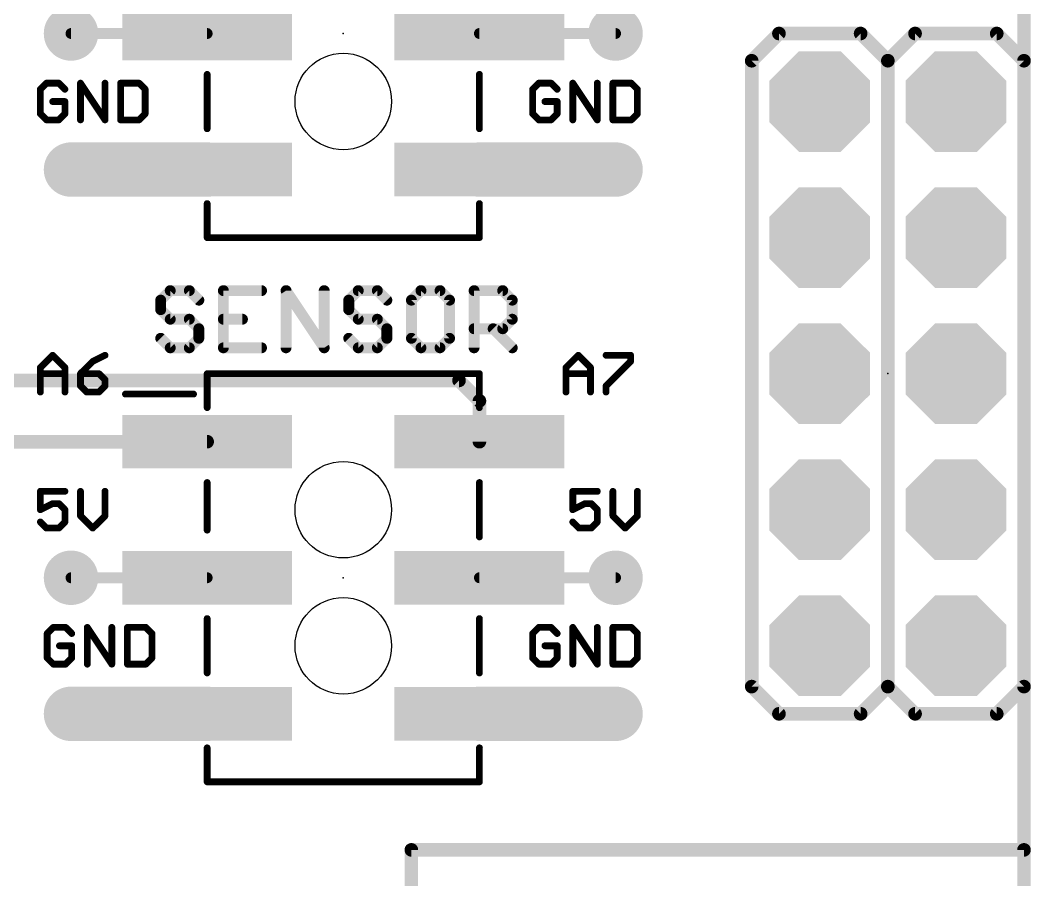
# Model space of a CAD drawing. Extents: x -27 to 95, y -17 to 50.
# Drawn here: x 75.25 to 94.11, y 24.84 to 40.89 of the extents above; entities that cross this region are included whole.
import ezdxf

# ---------------------------------------------------------------- set-up
doc = ezdxf.new("R2010")
doc.units = 0
for name, color, linetype in [('1', 12, 'CONTINUOUS'), ('16', 132, 'CONTINUOUS'), ('17', 110, 'CONTINUOUS'), ('18', 110, 'CONTINUOUS'), ('20', 53, 'CONTINUOUS'), ('21', 41, 'CONTINUOUS'), ('23', 53, 'CONTINUOUS'), ('51', 53, 'CONTINUOUS')]:
    doc.layers.add(name, color=color, linetype=linetype)

# ---------------------------------------------------------------- blocks, each defined once
blk = doc.blocks.new('RECT')
blk.add_solid([(-0.5, -0.5), (0.5, -0.5), (-0.5, 0.5), (0.5, 0.5)])
blk = doc.blocks.new('OCTAGONP')
at = {"const_width": 0.5}
blk.add_lwpolyline([(-0.25, -0.1036), (-0.25, 0.1036), (-0.1036, 0.25), (0.1036, 0.25), (0.25, 0.1036), (0.25, -0.1036), (0.1036, -0.25), (-0.1036, -0.25), (-0.25, -0.1036), (-0.25, 0.1036)], dxfattribs=at)
blk = doc.blocks.new('ROUNDV')
at = {"const_width": 0.5}
blk.add_lwpolyline([(0, -0.25, 1), (0, 0.25, 1), (0, -0.25)], format="xyb", dxfattribs=at)

msp = doc.modelspace()

# ---------------------------------------------------------------- linework, layer by layer
at = {"layer": '1'}
for points, const_width in [([(93.98, 46.99), (93.98, 2.54)], 0.254), ([(78.74, 40.64), (76.2, 40.64)], 0.2032), ([(83.82, 40.64), (86.36, 40.64)], 0.2032), ([(78.74, 38.1), (76.2, 38.1)], 1.016), ([(83.82, 38.1), (86.36, 38.1)], 1.016), ([(74.422, 34.163), (83.439, 34.163)], 0.254), ([(83.439, 34.163), (83.82, 33.782)], 0.254), ([(83.82, 33.782), (83.82, 33.02)], 0.254), ([(74.422, 33.02), (78.74, 33.02)], 0.254), ([(78.74, 30.48), (76.2, 30.48)], 0.2032), ([(83.82, 30.48), (86.36, 30.48)], 0.2032), ([(78.74, 27.94), (76.2, 27.94)], 1.016), ([(83.82, 27.94), (86.36, 27.94)], 1.016), ([(93.98, 25.4), (82.55, 25.4)], 0.254), ([(82.55, 25.4), (82.55, 8.89)], 0.254), ([(93.98, 8.89), (93.98, 25.4)], 0.254)]:
    msp.add_lwpolyline(points, dxfattribs=dict(at, const_width=const_width))
for points, const_width in [([(76.2, 40.6908, 1), (76.2, 40.5892)], 0.1016), ([(78.74, 40.5892, 1), (78.74, 40.6908)], 0.1016), ([(83.82, 40.6908, 1), (83.82, 40.5892)], 0.1016), ([(86.36, 40.5892, 1), (86.36, 40.6908)], 0.1016), ([(76.2, 38.354, 1), (76.2, 37.846)], 0.508), ([(78.74, 37.846, 1), (78.74, 38.354)], 0.508), ([(83.82, 38.354, 1), (83.82, 37.846)], 0.508), ([(86.36, 37.846, 1), (86.36, 38.354)], 0.508), ([(83.4839, 34.2079, 1), (83.3941, 34.1181)], 0.127), ([(83.439, 34.0995, 1), (83.439, 34.2265)], 0.127), ([(83.8835, 33.782, 1), (83.7565, 33.782)], 0.127), ([(83.7751, 33.7371, 1), (83.8649, 33.8269)], 0.127), ([(78.74, 32.9565, 1), (78.74, 33.0835)], 0.127), ([(83.7565, 33.02, 1), (83.8835, 33.02)], 0.127), ([(76.2, 30.5308, 1), (76.2, 30.4292)], 0.1016), ([(78.74, 30.4292, 1), (78.74, 30.5308)], 0.1016), ([(83.82, 30.5308, 1), (83.82, 30.4292)], 0.1016), ([(86.36, 30.4292, 1), (86.36, 30.5308)], 0.1016), ([(76.2, 28.194, 1), (76.2, 27.686)], 0.508), ([(78.74, 27.686, 1), (78.74, 28.194)], 0.508), ([(83.82, 28.194, 1), (83.82, 27.686)], 0.508), ([(86.36, 27.686, 1), (86.36, 28.194)], 0.508), ([(82.55, 25.4635, 1), (82.55, 25.3365)], 0.127), ([(82.6135, 25.4, 1), (82.4865, 25.4)], 0.127), ([(94.0435, 25.4, 1), (93.9165, 25.4)], 0.127), ([(93.98, 25.3365, 1), (93.98, 25.4635)], 0.127)]:
    msp.add_lwpolyline(points, format="xyb", dxfattribs=dict(at, const_width=const_width))
at = {"layer": '16', "const_width": 0.254}
msp.add_lwpolyline([(93.98, 46.99), (93.98, 2.54)], dxfattribs=at)
at = {"layer": '20', "const_width": 0.254}
msp.add_lwpolyline([(93.98, 2.54), (93.98, 46.99)], dxfattribs=at)
at = {"layer": '20'}
for centre in [(81.28, 39.37), (81.28, 31.75), (81.28, 29.21)]:
    msp.add_circle(centre, 0.9, dxfattribs=at)
at = {"layer": '21'}
for points, const_width in [([(89.408, 40.64), (88.9, 40.132)], 0.254), ([(90.932, 40.64), (89.408, 40.64)], 0.254), ([(91.44, 40.132), (90.932, 40.64)], 0.254), ([(91.44, 40.132), (91.948, 40.64)], 0.254), ([(91.948, 40.64), (93.472, 40.64)], 0.254), ([(93.472, 40.64), (93.98, 40.132)], 0.254), ([(88.9, 40.132), (88.9, 28.448)], 0.254), ([(91.44, 28.448), (91.44, 40.132)], 0.254), ([(93.98, 40.132), (93.98, 28.448)], 0.254), ([(78.74, 39.878), (78.74, 38.862)], 0.127), ([(83.82, 39.878), (83.82, 38.862)], 0.127), ([(75.7429, 39.7135), (75.6285, 39.5991)], 0.127), ([(75.6285, 39.5991), (75.6285, 39.1415)], 0.127), ([(75.9717, 39.7135), (75.7429, 39.7135)], 0.127), ([(76.0861, 39.5991), (75.9717, 39.7135)], 0.127), ([(76.3769, 39.0271), (76.3769, 39.7135)], 0.127), ([(76.3769, 39.7135), (76.8345, 39.0271)], 0.127), ([(76.8345, 39.0271), (76.8345, 39.7135)], 0.127), ([(77.1253, 39.7135), (77.1253, 39.0271)], 0.127), ([(77.4685, 39.7135), (77.1253, 39.7135)], 0.127), ([(77.5829, 39.5991), (77.4685, 39.7135)], 0.127), ([(77.5829, 39.1415), (77.5829, 39.5991)], 0.127), ([(84.9276, 39.7135), (84.8133, 39.5991)], 0.127), ([(84.8133, 39.5991), (84.8133, 39.1415)], 0.127), ([(85.1564, 39.7135), (84.9276, 39.7135)], 0.127), ([(85.2708, 39.5991), (85.1564, 39.7135)], 0.127), ([(85.5617, 39.0271), (85.5617, 39.7135)], 0.127), ([(85.5617, 39.7135), (86.0193, 39.0271)], 0.127), ([(86.0193, 39.0271), (86.0193, 39.7135)], 0.127), ([(86.3101, 39.7135), (86.3101, 39.0271)], 0.127), ([(86.6533, 39.7135), (86.3101, 39.7135)], 0.127), ([(86.7677, 39.5991), (86.6533, 39.7135)], 0.127), ([(86.7677, 39.1415), (86.7677, 39.5991)], 0.127), ([(76.0861, 39.3703), (75.8573, 39.3703)], 0.127), ([(76.0861, 39.1415), (76.0861, 39.3703)], 0.127), ([(85.2708, 39.3703), (85.042, 39.3703)], 0.127), ([(85.2708, 39.1415), (85.2708, 39.3703)], 0.127), ([(75.6285, 39.1415), (75.7429, 39.0271)], 0.127), ([(75.7429, 39.0271), (75.9717, 39.0271)], 0.127), ([(75.9717, 39.0271), (76.0861, 39.1415)], 0.127), ([(77.1253, 39.0271), (77.4685, 39.0271)], 0.127), ([(77.4685, 39.0271), (77.5829, 39.1415)], 0.127), ([(84.8133, 39.1415), (84.9276, 39.0271)], 0.127), ([(84.9276, 39.0271), (85.1564, 39.0271)], 0.127), ([(85.1564, 39.0271), (85.2708, 39.1415)], 0.127), ([(86.3101, 39.0271), (86.6533, 39.0271)], 0.127), ([(86.6533, 39.0271), (86.7677, 39.1415)], 0.127), ([(78.74, 36.83), (78.74, 37.465)], 0.127), ([(83.82, 37.465), (83.82, 36.83)], 0.127), ([(83.82, 36.83), (78.74, 36.83)], 0.127), ([(78.0514, 35.8403), (77.8734, 35.6624)], 0.2032), ([(78.4073, 35.8403), (78.0514, 35.8403)], 0.2032), ([(78.5852, 35.6624), (78.4073, 35.8403)], 0.2032), ([(79.7546, 35.8403), (79.0428, 35.8403)], 0.2032), ([(79.0428, 35.8403), (79.0428, 34.7726)], 0.2032), ([(80.2122, 34.7726), (80.2122, 35.8403)], 0.2032), ([(80.2122, 35.8403), (80.924, 34.7726)], 0.2032), ([(80.924, 34.7726), (80.924, 35.8403)], 0.2032), ([(81.5595, 35.8403), (81.3816, 35.6624)], 0.2032), ([(81.9155, 35.8403), (81.5595, 35.8403)], 0.2032), ([(82.0934, 35.6624), (81.9155, 35.8403)], 0.2032), ([(82.7289, 35.8403), (82.551, 35.6624)], 0.2032), ([(83.0848, 35.8403), (82.7289, 35.8403)], 0.2032), ([(83.2628, 35.6624), (83.0848, 35.8403)], 0.2032), ([(83.7204, 34.7726), (83.7204, 35.8403)], 0.2032), ([(83.7204, 35.8403), (84.2542, 35.8403)], 0.2032), ([(84.2542, 35.8403), (84.4322, 35.6624)], 0.2032), ([(77.8734, 35.6624), (77.8734, 35.4844)], 0.2032), ([(81.3816, 35.6624), (81.3816, 35.4844)], 0.2032), ([(82.551, 35.6624), (82.551, 34.9505)], 0.2032), ([(83.2628, 34.9505), (83.2628, 35.6624)], 0.2032), ([(84.4322, 35.6624), (84.4322, 35.3065)], 0.2032), ([(77.8734, 35.4844), (78.0514, 35.3065)], 0.2032), ([(81.3816, 35.4844), (81.5595, 35.3065)], 0.2032), ([(78.0514, 35.3065), (78.4073, 35.3065)], 0.2032), ([(78.4073, 35.3065), (78.5852, 35.1285)], 0.2032), ([(79.0428, 35.3065), (79.3987, 35.3065)], 0.2032), ([(81.5595, 35.3065), (81.9155, 35.3065)], 0.2032), ([(81.9155, 35.3065), (82.0934, 35.1285)], 0.2032), ([(84.4322, 35.3065), (84.2542, 35.1285)], 0.2032), ([(78.5852, 35.1285), (78.5852, 34.9505)], 0.2032), ([(82.0934, 35.1285), (82.0934, 34.9505)], 0.2032), ([(84.2542, 35.1285), (83.7204, 35.1285)], 0.2032), ([(84.0763, 35.1285), (84.4322, 34.7726)], 0.2032), ([(78.0514, 34.7726), (77.8734, 34.9505)], 0.2032), ([(78.5852, 34.9505), (78.4073, 34.7726)], 0.2032), ([(81.5595, 34.7726), (81.3816, 34.9505)], 0.2032), ([(82.0934, 34.9505), (81.9155, 34.7726)], 0.2032), ([(82.551, 34.9505), (82.7289, 34.7726)], 0.2032), ([(83.0848, 34.7726), (83.2628, 34.9505)], 0.2032), ([(75.6285, 34.4047), (75.8573, 34.6335)], 0.127), ([(75.8573, 34.6335), (76.0861, 34.4047)], 0.127), ([(76.8345, 34.6335), (76.6057, 34.5191)], 0.127), ([(78.4073, 34.7726), (78.0514, 34.7726)], 0.2032), ([(79.0428, 34.7726), (79.7546, 34.7726)], 0.2032), ([(81.9155, 34.7726), (81.5595, 34.7726)], 0.2032), ([(82.7289, 34.7726), (83.0848, 34.7726)], 0.2032), ([(85.4347, 34.4047), (85.6635, 34.6335)], 0.127), ([(85.6635, 34.6335), (85.8923, 34.4047)], 0.127), ([(86.1831, 34.6335), (86.6407, 34.6335)], 0.127), ([(86.6407, 34.6335), (86.6407, 34.5191)], 0.127), ([(76.6057, 34.5191), (76.3769, 34.2903)], 0.127), ([(86.6407, 34.5191), (86.1831, 34.0615)], 0.127), ([(75.6285, 33.9471), (75.6285, 34.4047)], 0.127), ([(75.6285, 34.2903), (76.0861, 34.2903)], 0.127), ([(76.0861, 34.4047), (76.0861, 33.9471)], 0.127), ([(76.3769, 34.2903), (76.3769, 34.0615)], 0.127), ([(76.7201, 34.2903), (76.3769, 34.2903)], 0.127), ([(76.8345, 34.1759), (76.7201, 34.2903)], 0.127), ([(83.82, 34.29), (78.74, 34.29)], 0.127), ([(78.74, 34.29), (78.74, 33.655)], 0.127), ([(83.82, 33.655), (83.82, 34.29)], 0.127), ([(85.4347, 33.9471), (85.4347, 34.4047)], 0.127), ([(85.4347, 34.2903), (85.8923, 34.2903)], 0.127), ([(85.8923, 34.4047), (85.8923, 33.9471)], 0.127), ([(76.8345, 34.0615), (76.8345, 34.1759)], 0.127), ([(76.3769, 34.0615), (76.4913, 33.9471)], 0.127), ([(76.4913, 33.9471), (76.7201, 33.9471)], 0.127), ([(76.7201, 33.9471), (76.8345, 34.0615)], 0.127), ([(77.216, 33.909), (78.486, 33.909)], 0.127), ([(86.1831, 34.0615), (86.1831, 33.9471)], 0.127), ([(78.74, 32.258), (78.74, 31.369)], 0.127), ([(83.82, 32.258), (83.82, 31.242)], 0.127), ([(76.0861, 32.0935), (75.6285, 32.0935)], 0.127), ([(75.6285, 32.0935), (75.6285, 31.7503)], 0.127), ([(76.3769, 32.0935), (76.3769, 31.6359)], 0.127), ([(76.8345, 31.6359), (76.8345, 32.0935)], 0.127), ([(86.0193, 32.0935), (85.5617, 32.0935)], 0.127), ([(85.5617, 32.0935), (85.5617, 31.7503)], 0.127), ([(86.3101, 32.0935), (86.3101, 31.6359)], 0.127), ([(86.7677, 31.6359), (86.7677, 32.0935)], 0.127), ([(75.6285, 31.7503), (75.8573, 31.8647)], 0.127), ([(75.8573, 31.8647), (75.9717, 31.8647)], 0.127), ([(75.9717, 31.8647), (76.0861, 31.7503)], 0.127), ([(85.5617, 31.7503), (85.7905, 31.8647)], 0.127), ([(85.7905, 31.8647), (85.9049, 31.8647)], 0.127), ([(85.9049, 31.8647), (86.0193, 31.7503)], 0.127), ([(76.0861, 31.7503), (76.0861, 31.5215)], 0.127), ([(76.3769, 31.6359), (76.6057, 31.4071)], 0.127), ([(76.6057, 31.4071), (76.8345, 31.6359)], 0.127), ([(86.0193, 31.7503), (86.0193, 31.5215)], 0.127), ([(86.3101, 31.6359), (86.5389, 31.4071)], 0.127), ([(86.5389, 31.4071), (86.7677, 31.6359)], 0.127), ([(75.7429, 31.4071), (75.6285, 31.5215)], 0.127), ([(76.0861, 31.5215), (75.9717, 31.4071)], 0.127), ([(85.6761, 31.4071), (85.5617, 31.5215)], 0.127), ([(86.0193, 31.5215), (85.9049, 31.4071)], 0.127), ([(75.9717, 31.4071), (75.7429, 31.4071)], 0.127), ([(85.9049, 31.4071), (85.6761, 31.4071)], 0.127), ([(75.8699, 29.5535), (75.7555, 29.4391)], 0.127), ([(76.0987, 29.5535), (75.8699, 29.5535)], 0.127), ([(76.2131, 29.4391), (76.0987, 29.5535)], 0.127), ([(76.5039, 28.8671), (76.5039, 29.5535)], 0.127), ([(76.5039, 29.5535), (76.9615, 28.8671)], 0.127), ([(76.9615, 28.8671), (76.9615, 29.5535)], 0.127), ([(77.2523, 29.5535), (77.2523, 28.8671)], 0.127), ([(77.5955, 29.5535), (77.2523, 29.5535)], 0.127), ([(77.7099, 29.4391), (77.5955, 29.5535)], 0.127), ([(78.74, 29.718), (78.74, 28.702)], 0.127), ([(83.82, 29.718), (83.82, 28.702)], 0.127), ([(84.9276, 29.5535), (84.8133, 29.4391)], 0.127), ([(85.1564, 29.5535), (84.9276, 29.5535)], 0.127), ([(85.2708, 29.4391), (85.1564, 29.5535)], 0.127), ([(85.5617, 28.8671), (85.5617, 29.5535)], 0.127), ([(85.5617, 29.5535), (86.0193, 28.8671)], 0.127), ([(86.0193, 28.8671), (86.0193, 29.5535)], 0.127), ([(86.3101, 29.5535), (86.3101, 28.8671)], 0.127), ([(86.6533, 29.5535), (86.3101, 29.5535)], 0.127), ([(86.7677, 29.4391), (86.6533, 29.5535)], 0.127), ([(75.7555, 29.4391), (75.7555, 28.9815)], 0.127), ([(77.7099, 28.9815), (77.7099, 29.4391)], 0.127), ([(84.8133, 29.4391), (84.8133, 28.9815)], 0.127), ([(86.7677, 28.9815), (86.7677, 29.4391)], 0.127), ([(76.2131, 29.2103), (75.9843, 29.2103)], 0.127), ([(76.2131, 28.9815), (76.2131, 29.2103)], 0.127), ([(85.2708, 29.2103), (85.042, 29.2103)], 0.127), ([(85.2708, 28.9815), (85.2708, 29.2103)], 0.127), ([(75.7555, 28.9815), (75.8699, 28.8671)], 0.127), ([(76.0987, 28.8671), (76.2131, 28.9815)], 0.127), ([(77.5955, 28.8671), (77.7099, 28.9815)], 0.127), ([(84.8133, 28.9815), (84.9276, 28.8671)], 0.127), ([(85.1564, 28.8671), (85.2708, 28.9815)], 0.127), ([(86.6533, 28.8671), (86.7677, 28.9815)], 0.127), ([(75.8699, 28.8671), (76.0987, 28.8671)], 0.127), ([(77.2523, 28.8671), (77.5955, 28.8671)], 0.127), ([(84.9276, 28.8671), (85.1564, 28.8671)], 0.127), ([(86.3101, 28.8671), (86.6533, 28.8671)], 0.127), ([(88.9, 28.448), (89.408, 27.94)], 0.254), ([(90.932, 27.94), (91.44, 28.448)], 0.254), ([(91.948, 27.94), (91.44, 28.448)], 0.254), ([(93.98, 28.448), (93.472, 27.94)], 0.254), ([(89.408, 27.94), (90.932, 27.94)], 0.254), ([(93.472, 27.94), (91.948, 27.94)], 0.254), ([(78.74, 26.67), (78.74, 27.305)], 0.127), ([(83.82, 27.305), (83.82, 26.67)], 0.127), ([(83.82, 26.67), (78.74, 26.67)], 0.127)]:
    msp.add_lwpolyline(points, dxfattribs=dict(at, const_width=const_width))
for points, const_width in [([(89.408, 40.7035, 1), (89.408, 40.5765)], 0.127), ([(89.4529, 40.5951, 1), (89.3631, 40.6849)], 0.127), ([(90.9769, 40.6849, 1), (90.8871, 40.5951)], 0.127), ([(90.932, 40.5765, 1), (90.932, 40.7035)], 0.127), ([(91.948, 40.7035, 1), (91.948, 40.5765)], 0.127), ([(91.9929, 40.5951, 1), (91.9031, 40.6849)], 0.127), ([(93.5169, 40.6849, 1), (93.4271, 40.5951)], 0.127), ([(93.472, 40.5765, 1), (93.472, 40.7035)], 0.127), ([(88.9635, 40.132, 1), (88.8365, 40.132)], 0.127), ([(88.8551, 40.1769, 1), (88.9449, 40.0871)], 0.127), ([(91.5035, 40.132, 1), (91.3765, 40.132)], 0.127), ([(91.3951, 40.1769, 1), (91.4849, 40.0871)], 0.127), ([(91.3951, 40.0871, 1), (91.4849, 40.1769)], 0.127), ([(94.0435, 40.132, 1), (93.9165, 40.132)], 0.127), ([(93.9351, 40.0871, 1), (94.0249, 40.1769)], 0.127), ([(78.7718, 39.878, 1), (78.7083, 39.878)], 0.0635), ([(83.8518, 39.878, 1), (83.7883, 39.878)], 0.0635), ([(75.6603, 39.5991, 1), (75.5968, 39.5991)], 0.0635), ([(75.606, 39.6215, 1), (75.651, 39.5766)], 0.0635), ([(75.7429, 39.7452, 1), (75.7429, 39.6817)], 0.0635), ([(75.7653, 39.691, 1), (75.7204, 39.7359)], 0.0635), ([(75.9941, 39.7359, 1), (75.9492, 39.691)], 0.0635), ([(75.9717, 39.6817, 1), (75.9717, 39.7452)], 0.0635), ([(76.0636, 39.5766, 1), (76.1085, 39.6215)], 0.0635), ([(76.4033, 39.7311, 1), (76.3505, 39.6959)], 0.0635), ([(76.4087, 39.7135, 1), (76.3452, 39.7135)], 0.0635), ([(76.8663, 39.7135, 1), (76.8028, 39.7135)], 0.0635), ([(77.1571, 39.7135, 1), (77.0936, 39.7135)], 0.0635), ([(77.1253, 39.7452, 1), (77.1253, 39.6817)], 0.0635), ([(77.491, 39.7359, 1), (77.4461, 39.691)], 0.0635), ([(77.4685, 39.6817, 1), (77.4685, 39.7452)], 0.0635), ([(77.6147, 39.5991, 1), (77.5512, 39.5991)], 0.0635), ([(77.5605, 39.5766, 1), (77.6054, 39.6215)], 0.0635), ([(84.845, 39.5991, 1), (84.7815, 39.5991)], 0.0635), ([(84.7908, 39.6215, 1), (84.8357, 39.5766)], 0.0635), ([(84.9276, 39.7452, 1), (84.9276, 39.6817)], 0.0635), ([(84.9501, 39.691, 1), (84.9052, 39.7359)], 0.0635), ([(85.1789, 39.7359, 1), (85.134, 39.691)], 0.0635), ([(85.1564, 39.6817, 1), (85.1564, 39.7452)], 0.0635), ([(85.2484, 39.5766, 1), (85.2933, 39.6215)], 0.0635), ([(85.5934, 39.7135, 1), (85.5299, 39.7135)], 0.0635), ([(85.5881, 39.7311, 1), (85.5353, 39.6959)], 0.0635), ([(86.051, 39.7135, 1), (85.9875, 39.7135)], 0.0635), ([(86.3418, 39.7135, 1), (86.2783, 39.7135)], 0.0635), ([(86.3101, 39.7452, 1), (86.3101, 39.6817)], 0.0635), ([(86.6757, 39.7359, 1), (86.6308, 39.691)], 0.0635), ([(86.6533, 39.6817, 1), (86.6533, 39.7452)], 0.0635), ([(86.7994, 39.5991, 1), (86.7359, 39.5991)], 0.0635), ([(86.7452, 39.5766, 1), (86.7901, 39.6215)], 0.0635), ([(75.8573, 39.402, 1), (75.8573, 39.3385)], 0.0635), ([(76.1178, 39.3703, 1), (76.0543, 39.3703)], 0.0635), ([(76.0861, 39.3385, 1), (76.0861, 39.402)], 0.0635), ([(85.042, 39.402, 1), (85.042, 39.3385)], 0.0635), ([(85.3026, 39.3703, 1), (85.2391, 39.3703)], 0.0635), ([(85.2708, 39.3385, 1), (85.2708, 39.402)], 0.0635), ([(75.651, 39.1639, 1), (75.606, 39.119)], 0.0635), ([(75.5968, 39.1415, 1), (75.6603, 39.1415)], 0.0635), ([(75.7429, 39.0589, 1), (75.7429, 38.9954)], 0.0635), ([(75.7204, 39.0046, 1), (75.7653, 39.0496)], 0.0635), ([(75.9492, 39.0496, 1), (75.9941, 39.0046)], 0.0635), ([(75.9717, 38.9954, 1), (75.9717, 39.0589)], 0.0635), ([(76.0543, 39.1415, 1), (76.1178, 39.1415)], 0.0635), ([(76.1085, 39.119, 1), (76.0636, 39.1639)], 0.0635), ([(76.3452, 39.0271, 1), (76.4087, 39.0271)], 0.0635), ([(76.8028, 39.0271, 1), (76.8663, 39.0271)], 0.0635), ([(76.8081, 39.0095, 1), (76.8609, 39.0447)], 0.0635), ([(77.1253, 39.0589, 1), (77.1253, 38.9954)], 0.0635), ([(77.0936, 39.0271, 1), (77.1571, 39.0271)], 0.0635), ([(77.4461, 39.0496, 1), (77.491, 39.0046)], 0.0635), ([(77.4685, 38.9954, 1), (77.4685, 39.0589)], 0.0635), ([(77.5512, 39.1415, 1), (77.6147, 39.1415)], 0.0635), ([(77.6054, 39.119, 1), (77.5605, 39.1639)], 0.0635), ([(84.7815, 39.1415, 1), (84.845, 39.1415)], 0.0635), ([(84.8357, 39.1639, 1), (84.7908, 39.119)], 0.0635), ([(84.9276, 39.0589, 1), (84.9276, 38.9954)], 0.0635), ([(84.9052, 39.0046, 1), (84.9501, 39.0496)], 0.0635), ([(85.134, 39.0496, 1), (85.1789, 39.0046)], 0.0635), ([(85.1564, 38.9954, 1), (85.1564, 39.0589)], 0.0635), ([(85.2391, 39.1415, 1), (85.3026, 39.1415)], 0.0635), ([(85.2933, 39.119, 1), (85.2484, 39.1639)], 0.0635), ([(85.5299, 39.0271, 1), (85.5934, 39.0271)], 0.0635), ([(85.9875, 39.0271, 1), (86.051, 39.0271)], 0.0635), ([(85.9928, 39.0095, 1), (86.0457, 39.0447)], 0.0635), ([(86.2783, 39.0271, 1), (86.3418, 39.0271)], 0.0635), ([(86.3101, 39.0589, 1), (86.3101, 38.9954)], 0.0635), ([(86.6308, 39.0496, 1), (86.6757, 39.0046)], 0.0635), ([(86.6533, 38.9954, 1), (86.6533, 39.0589)], 0.0635), ([(86.7359, 39.1415, 1), (86.7994, 39.1415)], 0.0635), ([(86.7901, 39.119, 1), (86.7452, 39.1639)], 0.0635), ([(78.7083, 38.862, 1), (78.7718, 38.862)], 0.0635), ([(83.7883, 38.862, 1), (83.8518, 38.862)], 0.0635), ([(78.7718, 37.465, 1), (78.7083, 37.465)], 0.0635), ([(83.8518, 37.465, 1), (83.7883, 37.465)], 0.0635), ([(78.74, 36.8618, 1), (78.74, 36.7982)], 0.0635), ([(78.7083, 36.83, 1), (78.7718, 36.83)], 0.0635), ([(83.7883, 36.83, 1), (83.8518, 36.83)], 0.0635), ([(83.82, 36.7982, 1), (83.82, 36.8618)], 0.0635), ([(78.0514, 35.8911, 1), (78.0514, 35.7895)], 0.1016), ([(78.0873, 35.8044, 1), (78.0154, 35.8762)], 0.1016), ([(78.4432, 35.8762, 1), (78.3713, 35.8044)], 0.1016), ([(78.4073, 35.7895, 1), (78.4073, 35.8911)], 0.1016), ([(79.0428, 35.8911, 1), (79.0428, 35.7895)], 0.1016), ([(79.0936, 35.8403, 1), (78.992, 35.8403)], 0.1016), ([(79.7546, 35.7895, 1), (79.7546, 35.8911)], 0.1016), ([(80.263, 35.8403, 1), (80.1614, 35.8403)], 0.1016), ([(80.2545, 35.8685, 1), (80.1699, 35.8121)], 0.1016), ([(80.9748, 35.8403, 1), (80.8732, 35.8403)], 0.1016), ([(81.5595, 35.8911, 1), (81.5595, 35.7895)], 0.1016), ([(81.5955, 35.8044, 1), (81.5236, 35.8762)], 0.1016), ([(81.9514, 35.8762, 1), (81.8795, 35.8044)], 0.1016), ([(81.9155, 35.7895, 1), (81.9155, 35.8911)], 0.1016), ([(82.7289, 35.8911, 1), (82.7289, 35.7895)], 0.1016), ([(82.7649, 35.8044, 1), (82.693, 35.8762)], 0.1016), ([(83.1208, 35.8762, 1), (83.0489, 35.8044)], 0.1016), ([(83.0848, 35.7895, 1), (83.0848, 35.8911)], 0.1016), ([(83.7712, 35.8403, 1), (83.6696, 35.8403)], 0.1016), ([(83.7204, 35.8911, 1), (83.7204, 35.7895)], 0.1016), ([(84.2902, 35.8762, 1), (84.2183, 35.8044)], 0.1016), ([(84.2542, 35.7895, 1), (84.2542, 35.8911)], 0.1016), ([(77.9242, 35.6624, 1), (77.8226, 35.6624)], 0.1016), ([(77.8375, 35.6983, 1), (77.9093, 35.6264)], 0.1016), ([(78.5493, 35.6264, 1), (78.6211, 35.6983)], 0.1016), ([(81.4324, 35.6624, 1), (81.3308, 35.6624)], 0.1016), ([(81.3457, 35.6983, 1), (81.4175, 35.6264)], 0.1016), ([(82.0575, 35.6264, 1), (82.1293, 35.6983)], 0.1016), ([(82.6018, 35.6624, 1), (82.5002, 35.6624)], 0.1016), ([(82.5151, 35.6983, 1), (82.5869, 35.6264)], 0.1016), ([(83.3136, 35.6624, 1), (83.212, 35.6624)], 0.1016), ([(83.2269, 35.6264, 1), (83.2987, 35.6983)], 0.1016), ([(84.483, 35.6624, 1), (84.3814, 35.6624)], 0.1016), ([(84.3963, 35.6264, 1), (84.4681, 35.6983)], 0.1016), ([(77.9093, 35.5203, 1), (77.8375, 35.4485)], 0.1016), ([(77.8226, 35.4844, 1), (77.9242, 35.4844)], 0.1016), ([(81.4175, 35.5203, 1), (81.3457, 35.4485)], 0.1016), ([(81.3308, 35.4844, 1), (81.4324, 35.4844)], 0.1016), ([(78.0514, 35.3573, 1), (78.0514, 35.2557)], 0.1016), ([(78.0154, 35.2705, 1), (78.0873, 35.3424)], 0.1016), ([(78.4432, 35.3424, 1), (78.3713, 35.2705)], 0.1016), ([(78.4073, 35.2557, 1), (78.4073, 35.3573)], 0.1016), ([(79.0428, 35.3573, 1), (79.0428, 35.2557)], 0.1016), ([(79.3987, 35.2557, 1), (79.3987, 35.3573)], 0.1016), ([(81.5595, 35.3573, 1), (81.5595, 35.2557)], 0.1016), ([(81.5236, 35.2705, 1), (81.5955, 35.3424)], 0.1016), ([(81.9514, 35.3424, 1), (81.8795, 35.2705)], 0.1016), ([(81.9155, 35.2557, 1), (81.9155, 35.3573)], 0.1016), ([(84.3814, 35.3065, 1), (84.483, 35.3065)], 0.1016), ([(84.4681, 35.2705, 1), (84.3963, 35.3424)], 0.1016), ([(78.636, 35.1285, 1), (78.5344, 35.1285)], 0.1016), ([(78.5493, 35.0926, 1), (78.6211, 35.1644)], 0.1016), ([(82.1442, 35.1285, 1), (82.0426, 35.1285)], 0.1016), ([(82.0575, 35.0926, 1), (82.1293, 35.1644)], 0.1016), ([(83.7204, 35.1793, 1), (83.7204, 35.0777)], 0.1016), ([(84.1122, 35.1644, 1), (84.0404, 35.0926)], 0.1016), ([(84.2183, 35.1644, 1), (84.2902, 35.0926)], 0.1016), ([(84.2542, 35.0777, 1), (84.2542, 35.1793)], 0.1016), ([(77.9093, 34.9865, 1), (77.8375, 34.9146)], 0.1016), ([(78.5344, 34.9505, 1), (78.636, 34.9505)], 0.1016), ([(78.6211, 34.9146, 1), (78.5493, 34.9865)], 0.1016), ([(81.4175, 34.9865, 1), (81.3457, 34.9146)], 0.1016), ([(82.0426, 34.9505, 1), (82.1442, 34.9505)], 0.1016), ([(82.1293, 34.9146, 1), (82.0575, 34.9865)], 0.1016), ([(82.5869, 34.9865, 1), (82.5151, 34.9146)], 0.1016), ([(82.5002, 34.9505, 1), (82.6018, 34.9505)], 0.1016), ([(83.212, 34.9505, 1), (83.3136, 34.9505)], 0.1016), ([(83.2987, 34.9146, 1), (83.2269, 34.9865)], 0.1016), ([(75.8797, 34.6559, 1), (75.8348, 34.611)], 0.0635), ([(75.8797, 34.611, 1), (75.8348, 34.6559)], 0.0635), ([(76.8487, 34.6051, 1), (76.8203, 34.6619)], 0.0635), ([(78.0514, 34.8234, 1), (78.0514, 34.7218)], 0.1016), ([(78.0154, 34.7367, 1), (78.0873, 34.8085)], 0.1016), ([(78.3713, 34.8085, 1), (78.4432, 34.7367)], 0.1016), ([(78.4073, 34.7218, 1), (78.4073, 34.8234)], 0.1016), ([(79.0428, 34.8234, 1), (79.0428, 34.7218)], 0.1016), ([(78.992, 34.7726, 1), (79.0936, 34.7726)], 0.1016), ([(79.7546, 34.7218, 1), (79.7546, 34.8234)], 0.1016), ([(80.1614, 34.7726, 1), (80.263, 34.7726)], 0.1016), ([(80.8732, 34.7726, 1), (80.9748, 34.7726)], 0.1016), ([(80.8817, 34.7444, 1), (80.9663, 34.8008)], 0.1016), ([(81.5595, 34.8234, 1), (81.5595, 34.7218)], 0.1016), ([(81.5236, 34.7367, 1), (81.5955, 34.8085)], 0.1016), ([(81.8795, 34.8085, 1), (81.9514, 34.7367)], 0.1016), ([(81.9155, 34.7218, 1), (81.9155, 34.8234)], 0.1016), ([(82.7289, 34.8234, 1), (82.7289, 34.7218)], 0.1016), ([(82.693, 34.7367, 1), (82.7649, 34.8085)], 0.1016), ([(83.0489, 34.8085, 1), (83.1208, 34.7367)], 0.1016), ([(83.0848, 34.7218, 1), (83.0848, 34.8234)], 0.1016), ([(83.6696, 34.7726, 1), (83.7712, 34.7726)], 0.1016), ([(84.3963, 34.7367, 1), (84.4681, 34.8085)], 0.1016), ([(85.6859, 34.6559, 1), (85.641, 34.611)], 0.0635), ([(85.6859, 34.611, 1), (85.641, 34.6559)], 0.0635), ([(86.1831, 34.6652, 1), (86.1831, 34.6017)], 0.0635), ([(86.6724, 34.6335, 1), (86.6089, 34.6335)], 0.0635), ([(86.6407, 34.6017, 1), (86.6407, 34.6652)], 0.0635), ([(76.5915, 34.5475, 1), (76.6199, 34.4907)], 0.0635), ([(76.6282, 34.4966, 1), (76.5833, 34.5415)], 0.0635), ([(86.6089, 34.5191, 1), (86.6724, 34.5191)], 0.0635), ([(86.6631, 34.4966, 1), (86.6182, 34.5415)], 0.0635), ([(75.6603, 34.4047, 1), (75.5968, 34.4047)], 0.0635), ([(75.606, 34.4271, 1), (75.651, 34.3822)], 0.0635), ([(75.6285, 34.322, 1), (75.6285, 34.2585)], 0.0635), ([(76.1178, 34.4047, 1), (76.0543, 34.4047)], 0.0635), ([(76.0636, 34.3822, 1), (76.1085, 34.4271)], 0.0635), ([(76.0861, 34.2585, 1), (76.0861, 34.322)], 0.0635), ([(76.3769, 34.322, 1), (76.3769, 34.2585)], 0.0635), ([(76.4087, 34.2903, 1), (76.3452, 34.2903)], 0.0635), ([(76.3545, 34.3127, 1), (76.3994, 34.2678)], 0.0635), ([(76.7426, 34.3127, 1), (76.6977, 34.2678)], 0.0635), ([(76.7201, 34.2585, 1), (76.7201, 34.322)], 0.0635), ([(78.74, 34.3218, 1), (78.74, 34.2582)], 0.0635), ([(78.7718, 34.29, 1), (78.7083, 34.29)], 0.0635), ([(83.8518, 34.29, 1), (83.7883, 34.29)], 0.0635), ([(83.82, 34.2582, 1), (83.82, 34.3218)], 0.0635), ([(85.4664, 34.4047, 1), (85.4029, 34.4047)], 0.0635), ([(85.4122, 34.4271, 1), (85.4571, 34.3822)], 0.0635), ([(85.4347, 34.322, 1), (85.4347, 34.2585)], 0.0635), ([(85.924, 34.4047, 1), (85.8605, 34.4047)], 0.0635), ([(85.8698, 34.3822, 1), (85.9147, 34.4271)], 0.0635), ([(85.8923, 34.2585, 1), (85.8923, 34.322)], 0.0635), ([(76.8663, 34.1759, 1), (76.8028, 34.1759)], 0.0635), ([(76.8121, 34.1534, 1), (76.857, 34.1983)], 0.0635), ([(75.5968, 33.9471, 1), (75.6603, 33.9471)], 0.0635), ([(76.0543, 33.9471, 1), (76.1178, 33.9471)], 0.0635), ([(76.3994, 34.0839, 1), (76.3545, 34.039)], 0.0635), ([(76.3452, 34.0615, 1), (76.4087, 34.0615)], 0.0635), ([(76.4913, 33.9789, 1), (76.4913, 33.9153)], 0.0635), ([(76.4689, 33.9246, 1), (76.5138, 33.9696)], 0.0635), ([(76.6977, 33.9696, 1), (76.7426, 33.9246)], 0.0635), ([(76.7201, 33.9153, 1), (76.7201, 33.9789)], 0.0635), ([(76.8028, 34.0615, 1), (76.8663, 34.0615)], 0.0635), ([(76.857, 34.039, 1), (76.8121, 34.0839)], 0.0635), ([(77.216, 33.9408, 1), (77.216, 33.8772)], 0.0635), ([(78.486, 33.8772, 1), (78.486, 33.9408)], 0.0635), ([(85.4029, 33.9471, 1), (85.4664, 33.9471)], 0.0635), ([(85.8605, 33.9471, 1), (85.924, 33.9471)], 0.0635), ([(86.2148, 34.0615, 1), (86.1513, 34.0615)], 0.0635), ([(86.1606, 34.0839, 1), (86.2055, 34.039)], 0.0635), ([(86.1513, 33.9471, 1), (86.2148, 33.9471)], 0.0635), ([(78.7083, 33.655, 1), (78.7718, 33.655)], 0.0635), ([(83.7883, 33.655, 1), (83.8518, 33.655)], 0.0635), ([(78.7718, 32.258, 1), (78.7083, 32.258)], 0.0635), ([(83.8518, 32.258, 1), (83.7883, 32.258)], 0.0635), ([(75.6285, 32.1252, 1), (75.6285, 32.0617)], 0.0635), ([(75.6603, 32.0935, 1), (75.5968, 32.0935)], 0.0635), ([(76.0861, 32.0617, 1), (76.0861, 32.1252)], 0.0635), ([(76.4087, 32.0935, 1), (76.3452, 32.0935)], 0.0635), ([(76.8663, 32.0935, 1), (76.8028, 32.0935)], 0.0635), ([(85.5934, 32.0935, 1), (85.5299, 32.0935)], 0.0635), ([(85.5617, 32.1252, 1), (85.5617, 32.0617)], 0.0635), ([(86.0193, 32.0617, 1), (86.0193, 32.1252)], 0.0635), ([(86.3418, 32.0935, 1), (86.2783, 32.0935)], 0.0635), ([(86.7994, 32.0935, 1), (86.7359, 32.0935)], 0.0635), ([(75.8573, 31.8964, 1), (75.8573, 31.8329)], 0.0635), ([(75.8715, 31.8363, 1), (75.8431, 31.8931)], 0.0635), ([(75.9941, 31.8871, 1), (75.9492, 31.8422)], 0.0635), ([(75.9717, 31.8329, 1), (75.9717, 31.8964)], 0.0635), ([(85.7905, 31.8964, 1), (85.7905, 31.8329)], 0.0635), ([(85.8047, 31.8363, 1), (85.7763, 31.8931)], 0.0635), ([(85.9273, 31.8871, 1), (85.8824, 31.8422)], 0.0635), ([(85.9049, 31.8329, 1), (85.9049, 31.8964)], 0.0635), ([(75.6143, 31.7787, 1), (75.6427, 31.7219)], 0.0635), ([(75.5968, 31.7503, 1), (75.6603, 31.7503)], 0.0635), ([(76.1178, 31.7503, 1), (76.0543, 31.7503)], 0.0635), ([(76.0636, 31.7278, 1), (76.1085, 31.7727)], 0.0635), ([(76.3994, 31.6583, 1), (76.3545, 31.6134)], 0.0635), ([(76.857, 31.6134, 1), (76.8121, 31.6583)], 0.0635), ([(85.5299, 31.7503, 1), (85.5934, 31.7503)], 0.0635), ([(85.5475, 31.7787, 1), (85.5759, 31.7219)], 0.0635), ([(86.051, 31.7503, 1), (85.9875, 31.7503)], 0.0635), ([(85.9968, 31.7278, 1), (86.0417, 31.7727)], 0.0635), ([(86.3325, 31.6583, 1), (86.2876, 31.6134)], 0.0635), ([(86.7901, 31.6134, 1), (86.7452, 31.6583)], 0.0635), ([(75.651, 31.5439, 1), (75.606, 31.499)], 0.0635), ([(76.0543, 31.5215, 1), (76.1178, 31.5215)], 0.0635), ([(76.1085, 31.499, 1), (76.0636, 31.5439)], 0.0635), ([(76.3452, 31.6359, 1), (76.4087, 31.6359)], 0.0635), ([(76.8028, 31.6359, 1), (76.8663, 31.6359)], 0.0635), ([(85.5841, 31.5439, 1), (85.5392, 31.499)], 0.0635), ([(85.9875, 31.5215, 1), (86.051, 31.5215)], 0.0635), ([(86.0417, 31.499, 1), (85.9968, 31.5439)], 0.0635), ([(86.2783, 31.6359, 1), (86.3418, 31.6359)], 0.0635), ([(86.7359, 31.6359, 1), (86.7994, 31.6359)], 0.0635), ([(75.7429, 31.4388, 1), (75.7429, 31.3754)], 0.0635), ([(75.7204, 31.3846, 1), (75.7653, 31.4296)], 0.0635), ([(75.9492, 31.4296, 1), (75.9941, 31.3846)], 0.0635), ([(75.9717, 31.3754, 1), (75.9717, 31.4388)], 0.0635), ([(76.5833, 31.4296, 1), (76.6282, 31.3846)], 0.0635), ([(76.5833, 31.3846, 1), (76.6282, 31.4296)], 0.0635), ([(78.7083, 31.369, 1), (78.7718, 31.369)], 0.0635), ([(85.6761, 31.4388, 1), (85.6761, 31.3754)], 0.0635), ([(85.6536, 31.3846, 1), (85.6985, 31.4296)], 0.0635), ([(85.8824, 31.4296, 1), (85.9273, 31.3846)], 0.0635), ([(85.9049, 31.3754, 1), (85.9049, 31.4388)], 0.0635), ([(86.5164, 31.4296, 1), (86.5613, 31.3846)], 0.0635), ([(86.5164, 31.3846, 1), (86.5613, 31.4296)], 0.0635), ([(83.7883, 31.242, 1), (83.8518, 31.242)], 0.0635), ([(75.8699, 29.5852, 1), (75.8699, 29.5217)], 0.0635), ([(75.8923, 29.531, 1), (75.8474, 29.5759)], 0.0635), ([(76.1211, 29.5759, 1), (76.0762, 29.531)], 0.0635), ([(76.0987, 29.5217, 1), (76.0987, 29.5852)], 0.0635), ([(76.5357, 29.5535, 1), (76.4722, 29.5535)], 0.0635), ([(76.5303, 29.5711, 1), (76.4775, 29.5359)], 0.0635), ([(76.9933, 29.5535, 1), (76.9298, 29.5535)], 0.0635), ([(77.2523, 29.5852, 1), (77.2523, 29.5217)], 0.0635), ([(77.2841, 29.5535, 1), (77.2206, 29.5535)], 0.0635), ([(77.618, 29.5759, 1), (77.5731, 29.531)], 0.0635), ([(77.5955, 29.5217, 1), (77.5955, 29.5852)], 0.0635), ([(78.7718, 29.718, 1), (78.7083, 29.718)], 0.0635), ([(83.8518, 29.718, 1), (83.7883, 29.718)], 0.0635), ([(84.9276, 29.5852, 1), (84.9276, 29.5217)], 0.0635), ([(84.9501, 29.531, 1), (84.9052, 29.5759)], 0.0635), ([(85.1789, 29.5759, 1), (85.134, 29.531)], 0.0635), ([(85.1564, 29.5217, 1), (85.1564, 29.5852)], 0.0635), ([(85.5934, 29.5535, 1), (85.5299, 29.5535)], 0.0635), ([(85.5881, 29.5711, 1), (85.5353, 29.5359)], 0.0635), ([(86.051, 29.5535, 1), (85.9875, 29.5535)], 0.0635), ([(86.3418, 29.5535, 1), (86.2783, 29.5535)], 0.0635), ([(86.3101, 29.5852, 1), (86.3101, 29.5217)], 0.0635), ([(86.6757, 29.5759, 1), (86.6308, 29.531)], 0.0635), ([(86.6533, 29.5217, 1), (86.6533, 29.5852)], 0.0635), ([(75.7873, 29.4391, 1), (75.7237, 29.4391)], 0.0635), ([(75.733, 29.4615, 1), (75.778, 29.4166)], 0.0635), ([(76.1906, 29.4166, 1), (76.2355, 29.4615)], 0.0635), ([(77.7417, 29.4391, 1), (77.6782, 29.4391)], 0.0635), ([(77.6875, 29.4166, 1), (77.7324, 29.4615)], 0.0635), ([(84.845, 29.4391, 1), (84.7815, 29.4391)], 0.0635), ([(84.7908, 29.4615, 1), (84.8357, 29.4166)], 0.0635), ([(85.2484, 29.4166, 1), (85.2933, 29.4615)], 0.0635), ([(86.7994, 29.4391, 1), (86.7359, 29.4391)], 0.0635), ([(86.7452, 29.4166, 1), (86.7901, 29.4615)], 0.0635), ([(75.9843, 29.242, 1), (75.9843, 29.1785)], 0.0635), ([(76.2448, 29.2103, 1), (76.1813, 29.2103)], 0.0635), ([(76.2131, 29.1785, 1), (76.2131, 29.242)], 0.0635), ([(85.042, 29.242, 1), (85.042, 29.1785)], 0.0635), ([(85.3026, 29.2103, 1), (85.2391, 29.2103)], 0.0635), ([(85.2708, 29.1785, 1), (85.2708, 29.242)], 0.0635), ([(75.778, 29.0039, 1), (75.733, 28.959)], 0.0635), ([(76.2355, 28.959, 1), (76.1906, 29.0039)], 0.0635), ([(77.7324, 28.959, 1), (77.6875, 29.0039)], 0.0635), ([(84.8357, 29.0039, 1), (84.7908, 28.959)], 0.0635), ([(85.2933, 28.959, 1), (85.2484, 29.0039)], 0.0635), ([(86.7901, 28.959, 1), (86.7452, 29.0039)], 0.0635), ([(75.7237, 28.9815, 1), (75.7873, 28.9815)], 0.0635), ([(75.8699, 28.8988, 1), (75.8699, 28.8354)], 0.0635), ([(75.8474, 28.8446, 1), (75.8923, 28.8896)], 0.0635), ([(76.0762, 28.8896, 1), (76.1211, 28.8446)], 0.0635), ([(76.0987, 28.8354, 1), (76.0987, 28.8988)], 0.0635), ([(76.1813, 28.9815, 1), (76.2448, 28.9815)], 0.0635), ([(76.4722, 28.8671, 1), (76.5357, 28.8671)], 0.0635), ([(76.9298, 28.8671, 1), (76.9933, 28.8671)], 0.0635), ([(76.9351, 28.8495, 1), (76.9879, 28.8847)], 0.0635), ([(77.2523, 28.8988, 1), (77.2523, 28.8354)], 0.0635), ([(77.2206, 28.8671, 1), (77.2841, 28.8671)], 0.0635), ([(77.5731, 28.8896, 1), (77.618, 28.8446)], 0.0635), ([(77.5955, 28.8354, 1), (77.5955, 28.8988)], 0.0635), ([(77.6782, 28.9815, 1), (77.7417, 28.9815)], 0.0635), ([(84.7815, 28.9815, 1), (84.845, 28.9815)], 0.0635), ([(84.9276, 28.8988, 1), (84.9276, 28.8354)], 0.0635), ([(84.9052, 28.8446, 1), (84.9501, 28.8896)], 0.0635), ([(85.134, 28.8896, 1), (85.1789, 28.8446)], 0.0635), ([(85.1564, 28.8354, 1), (85.1564, 28.8988)], 0.0635), ([(85.2391, 28.9815, 1), (85.3026, 28.9815)], 0.0635), ([(85.5299, 28.8671, 1), (85.5934, 28.8671)], 0.0635), ([(85.9875, 28.8671, 1), (86.051, 28.8671)], 0.0635), ([(85.9928, 28.8495, 1), (86.0457, 28.8847)], 0.0635), ([(86.2783, 28.8671, 1), (86.3418, 28.8671)], 0.0635), ([(86.3101, 28.8988, 1), (86.3101, 28.8354)], 0.0635), ([(86.6308, 28.8896, 1), (86.6757, 28.8446)], 0.0635), ([(86.6533, 28.8354, 1), (86.6533, 28.8988)], 0.0635), ([(86.7359, 28.9815, 1), (86.7994, 28.9815)], 0.0635), ([(78.7083, 28.702, 1), (78.7718, 28.702)], 0.0635), ([(83.7883, 28.702, 1), (83.8518, 28.702)], 0.0635), ([(88.9449, 28.4929, 1), (88.8551, 28.4031)], 0.127), ([(88.8365, 28.448, 1), (88.9635, 28.448)], 0.127), ([(91.4849, 28.4929, 1), (91.3951, 28.4031)], 0.127), ([(91.3765, 28.448, 1), (91.5035, 28.448)], 0.127), ([(91.4849, 28.4031, 1), (91.3951, 28.4929)], 0.127), ([(93.9165, 28.448, 1), (94.0435, 28.448)], 0.127), ([(94.0249, 28.4031, 1), (93.9351, 28.4929)], 0.127), ([(89.408, 28.0035, 1), (89.408, 27.8765)], 0.127), ([(89.3631, 27.8951, 1), (89.4529, 27.9849)], 0.127), ([(90.8871, 27.9849, 1), (90.9769, 27.8951)], 0.127), ([(90.932, 27.8765, 1), (90.932, 28.0035)], 0.127), ([(91.948, 28.0035, 1), (91.948, 27.8765)], 0.127), ([(91.9031, 27.8951, 1), (91.9929, 27.9849)], 0.127), ([(93.4271, 27.9849, 1), (93.5169, 27.8951)], 0.127), ([(93.472, 27.8765, 1), (93.472, 28.0035)], 0.127), ([(78.7718, 27.305, 1), (78.7083, 27.305)], 0.0635), ([(83.8518, 27.305, 1), (83.7883, 27.305)], 0.0635), ([(78.74, 26.7018, 1), (78.74, 26.6383)], 0.0635), ([(78.7083, 26.67, 1), (78.7718, 26.67)], 0.0635), ([(83.7883, 26.67, 1), (83.8518, 26.67)], 0.0635), ([(83.82, 26.6383, 1), (83.82, 26.7018)], 0.0635)]:
    msp.add_lwpolyline(points, format="xyb", dxfattribs=dict(at, const_width=const_width))
at = {"layer": '23'}
for p in [(81.28, 40.64), (91.44, 34.29), (81.28, 30.48)]:
    msp.add_point(p, dxfattribs=at)

# ---------------------------------------------------------------- block references
at = {"layer": '1', "xscale": 3.17}
for p in [(78.74, 40.64), (83.82, 40.64), (78.74, 38.1), (83.82, 38.1), (78.74, 33.02), (83.82, 33.02), (78.74, 30.48), (83.82, 30.48), (78.74, 27.94), (83.82, 27.94)]:
    msp.add_blockref('RECT', p, dxfattribs=at)
at = {"layer": '17', "xscale": 1.8796, "yscale": 1.8796, "rotation": 270}
for p in [(90.17, 39.37), (90.17, 39.37), (92.71, 39.37), (92.71, 39.37), (90.17, 36.83), (90.17, 36.83), (92.71, 36.83), (92.71, 36.83), (90.17, 34.29), (90.17, 34.29), (92.71, 34.29), (92.71, 34.29), (90.17, 31.75), (90.17, 31.75), (92.71, 31.75), (92.71, 31.75), (90.17, 29.21), (90.17, 29.21), (92.71, 29.21), (92.71, 29.21)]:
    msp.add_blockref('OCTAGONP', p, dxfattribs=at)
at = {"layer": '18', "xscale": 1.016, "yscale": 1.016}
for p in [(76.2, 40.64), (76.2, 40.64), (86.36, 40.64), (86.36, 40.64), (76.2, 38.1), (76.2, 38.1), (86.36, 38.1), (86.36, 38.1), (76.2, 30.48), (76.2, 30.48), (86.36, 30.48), (86.36, 30.48), (76.2, 27.94), (76.2, 27.94), (86.36, 27.94), (86.36, 27.94)]:
    msp.add_blockref('ROUNDV', p, dxfattribs=at)
at = {"layer": '51', "xscale": 0.508, "yscale": 0.508}
for p in [(90.17, 39.37), (92.71, 39.37), (90.17, 36.83), (92.71, 36.83), (90.17, 34.29), (92.71, 34.29), (90.17, 31.75), (92.71, 31.75), (90.17, 29.21), (92.71, 29.21)]:
    msp.add_blockref('RECT', p, dxfattribs=at)

doc.saveas('drawing.dxf')
